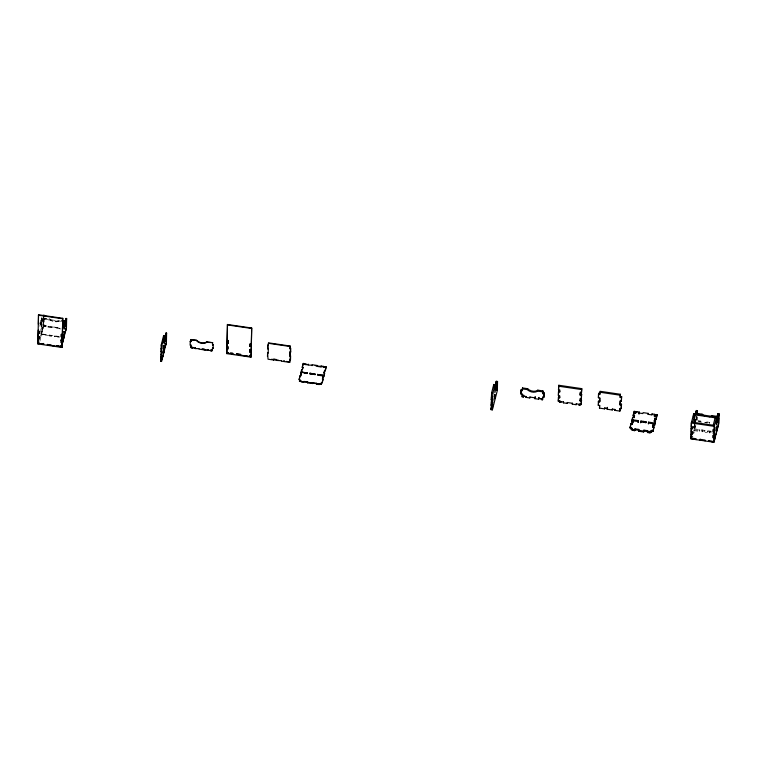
<?xml version="1.0" encoding="UTF-8"?>
<svg xmlns="http://www.w3.org/2000/svg" width="757" height="757" viewBox="0 0 757 757"><rect width="100%" height="100%" fill="white"/><g stroke="black" fill="none" stroke-linecap="round" stroke-linejoin="round"><path stroke-width="0.57" stroke-dasharray="3.79 2.84" d="M41.455 332.162L40.812 332.068L41.001 328.065L41.644 328.16L40.887 328.529L41.001 328.065M40.963 324.564L41.72 324.185L40.963 324.564L41.143 320.561L41.786 320.656L41.029 321.025L41.143 320.561M41.152 325.832L41.304 317.883L41.947 317.978L41.796 325.926L41.152 325.832L42.818 318.517L43.111 317.401L43.745 317.495L41.796 325.926M42.089 329.144L42.714 329.683L42.089 329.144L43.045 325.415L44.313 325.605L44.19 326.513L45.467 326.693L45.59 325.794L48.145 326.163L48.013 327.071L51.836 327.63L51.968 326.721L57.068 327.469L56.936 328.377L60.768 328.935M59.51 336.524L42.165 333.988L42.042 334.897L42.155 334.433M43.149 319.681L43.603 323.769L42.96 323.674L43.035 320.145L43.792 319.766L43.035 320.145M43.045 325.415L60.882 328.462M43.632 317.486L43.556 325.974L60.768 328.491M43.669 325.955L43.821 318.006L49.565 318.839A6.491 4.353 14.4 0 0 59.765 320.334L62.055 320.665M44.19 326.513L44.313 325.605M39.818 341.388L44.143 324.526L44.275 317.571M45.467 326.693L45.59 325.794M61.222 321.28L41.824 318.451L41.398 334.802L47.152 335.2M47.256 335.181L47.142 335.644M49.688 336.013L49.82 335.105L49.688 336.013L54.788 336.761L54.92 335.853L54.788 336.761M51.836 327.63L51.968 326.721M56.936 328.377L57.068 327.469M59.377 337.433L57.352 336.695M57.456 336.666L57.343 337.139M692.769 437.215L692.787 436.335L692.541 437.262M695.276 427.431L695.295 426.541L694.018 426.361L693.999 427.241L695.276 427.431L695.872 425.103L694.595 424.914L693.526 429.105M694.557 424.507L693.724 433.487L695.891 424.213M694.794 423.579L694.443 430.695L699.544 431.433L699.799 429.616L699.544 431.433M696.705 416.123L696.601 421.422L696.847 420.485M696.942 415.186L696.828 421.375L697.367 416.199M700.651 421.933L700.67 421.043L698.115 420.674M702.089 431.812L702.345 429.995L702.089 431.812L707.189 432.55L707.445 430.742L707.189 432.55M704.881 431.253L704.899 430.364M709.574 423.229L709.593 422.349L704.493 421.602M709.744 432.928L710 431.112L709.744 432.928L713.823 433.524M43.31 317.022L43.14 317.609L43.783 317.703M39.714 324.1L41.304 317.883M39.828 326.258L41.947 317.978M43.821 318.006L43.707 318.47L49.442 319.312A6.491 4.353 14.4 0 0 59.642 320.798L61.942 321.138M40.812 332.068L41.569 331.689M40.774 334.272L41.493 331.471L42.127 331.566L41.484 331.916M40.575 337.631L43.679 325.51M48.013 327.071L48.145 326.163M693.535 428.225L694.018 426.361M694.491 428.046L694.727 427.109L693.45 426.92M696.639 419.652L696.875 418.725M700.67 421.043L700.433 421.98L698.73 421.734M707.047 421.98L706.801 422.908L705.108 422.661M709.356 423.286L709.593 422.349M42.818 318.517L43.461 318.612M41.711 318.915L61.099 321.744M42.799 319.407L43.442 319.492M696.033 419.321L697.301 419.501M44.143 324.526L43.499 324.431L40.623 335.673L41.162 335.739L40.537 335.2M698.105 421.554L703.518 422.349M704.474 422.491L707.54 422.936M41.039 326.305L41.673 326.39M694.699 428.878L712.034 431.405M41.521 334.339L59.5 336.969M694.453 429.806L712.015 432.294M693.062 430.09L694.339 430.269"/><path stroke-width="1.14" d="M37.85 343.915L38.522 314.751L62.746 318.29L62.074 347.454L37.85 343.915L38.228 330.061M38.342 324.176L38.522 314.751M38.493 343.564L38.512 342.684L39.146 342.779L39.137 343.659L38.607 343.546M38.626 336.95L38.579 339.155L39.222 339.25L39.383 336.572L38.739 336.477L39.26 337.035M43.594 344.312L41.058 343.498L43.594 344.312L43.726 343.404M58.904 346.11L56.359 345.731L59.027 345.637M60.948 345.476L60.806 346.829L62.197 346.99M61.696 339.836L61.052 339.742L60.891 342.41L61.535 342.505L61.809 334.092L61.639 336.77L61.005 336.676L61.052 334.471L61.686 334.556M61.582 345.57L61.449 346.924L66.455 327.79L66.635 318.517L65.991 318.423C64.667 321.422 66.597 321.649 66.635 318.517M62.074 347.454L62.746 318.29M62.888 340.887L61.923 345.06L62.878 341.331L62.254 340.792M62.576 325.226L63.626 321.148L64.26 321.242L64.108 329.191L66.058 320.75M64.44 334.831L63.474 338.994L64.43 335.266L63.806 334.736M64.023 326.948L65.424 320.665M65.348 323.4L65.499 321.167L62.055 320.665M65.925 321.905L65.991 318.423M65.991 328.775L65.026 332.938L65.982 329.21L65.357 328.68M160.777 361.43L161.534 361.061L160.777 361.43L161.203 345.069L163.588 335.748L164.231 335.843L164.07 343.792L166.029 335.36L165.386 335.266L163.985 341.558M162.216 355.402L162.85 355.932L161.894 359.66L161.25 359.566L161.743 357.266M161.411 361.524L161.62 356.642L160.863 357.02L161.62 356.642M161.496 357.115L161.733 350.907L160.976 351.276L161.733 350.907M161.61 351.371L161.837 345.164L164.231 335.843M161.752 358.033L160.891 361.411L161.534 361.061M161.894 359.66L162.859 355.487M163.238 348.286L163.285 345.93L163.919 346.025L163.73 350.018L163.919 346.025M163.55 338.019L163.588 335.748M164.411 349.431L163.446 353.604L164.401 349.876L163.767 349.337M164.354 347.454L164.998 347.548L165.963 343.375L165.319 343.281M165.915 335.342L165.963 333.033L166.597 333.118L166.417 342.391L161.525 361.496M164.998 347.548L165.963 343.375M192.609 348.192L192.732 347.283L192.609 348.192L190.707 347.472L190.745 345.268L190.111 345.173L190.3 341.17L190.934 341.265L190.177 341.644L190.3 341.17M190.811 341.729L190.972 339.505L196.706 340.338A6.491 4.353 14.4 0 0 206.907 341.833L212.641 342.666L212.49 344.899L213.247 344.53L212.49 344.899M190.934 341.265L190.972 339.505M195.155 348.57L195.287 347.662L195.155 348.57L199.1 348.655M198.987 349.128L207.91 350.425L208.033 349.516L207.91 350.425M211.742 350.548L212.499 350.169L211.865 350.084L211.733 350.983L207.92 349.989M212.376 350.642L212.547 347.965L213.181 348.059L212.424 348.428L212.547 347.965M213.058 348.523L213.247 344.53M226.797 353.633L227.469 324.469L251.693 328.008L251.144 356.708L251.021 357.172L226.797 353.633L227.469 324.469M227.639 343.129L227.8 340.451L228.434 340.546L228.396 342.751L227.639 343.129L227.8 340.451M228.273 343.224L228.434 340.546M227.564 352.819L227.441 353.282L227.46 352.402L228.094 352.932M232.55 353.585L232.673 353.122L230.005 353.216L233.837 354.172M245.296 355.894L247.842 356.263M249.838 352.128L250.009 349.45L250.643 349.545L250.595 351.75L249.838 352.128L250.009 349.45M249.952 346.384L249.999 344.18L250.633 344.274L250.586 346.479L249.952 346.384L250.113 343.716M241.918 355.355L250.397 356.632L250.416 355.752L249.772 355.658L249.763 356.538L249.895 355.194L249.763 356.102M250.482 352.223L250.643 349.545M250.397 356.632L250.529 355.288L250.416 355.752M250.586 346.479L250.756 343.81M251.021 357.172L251.693 328.008M281.547 360.701L276.333 360.427L276.456 359.518L273.911 359.14L273.779 360.048L268.044 359.215L267.524 352.942L268.281 352.563L267.524 352.942M267.789 344.965L268.233 349.062L267.6 348.968L267.666 345.438L268.423 345.06M267.647 352.469L267.458 356.471M268.158 353.036L268.357 348.589M290.556 352.317L290.669 351.854L289.912 352.223L290.556 352.317L290.149 346.025L268.47 342.855L268.309 345.523L267.666 345.438M273.779 360.048L273.911 359.14M276.333 360.427L276.456 359.518M281.434 361.165L289.723 362.376L289.893 359.263L290.527 359.357L289.77 359.726L289.893 359.263M289.723 362.376L289.77 359.726M290.404 359.821L289.912 352.223M289.978 348.693L290.149 346.025M289.836 356.197L290.035 351.759M290.527 359.357L290.593 355.828L289.959 355.733M290.669 351.854L290.735 348.324L290.101 348.229M321.479 382.976L322.132 382.626L321.488 382.531L321.129 384.376L299.45 381.206L299.81 379.806L299.176 379.276L300.132 375.548L300.766 376.078L301.683 369.482L302.317 370.022L302.914 367.694L302.28 367.154L303.235 363.426L304.513 363.615L304.38 364.524L304.503 364.06M299.45 381.206L299.81 379.371L299.176 379.276M300.132 375.548L299.166 379.711M301.362 373.75L300.728 373.22M312.84 383.165L307.616 382.881L307.749 381.973L303.917 381.414L303.794 382.323L301.239 381.954L301.371 381.045L299.46 380.762M301.683 369.482L300.718 373.655M302.242 372.472L302.365 371.999L307.456 373.192L302.242 372.472L302.365 371.999M302.914 367.694L302.28 367.154M303.235 363.426L302.27 367.599M305.79 363.805L305.658 364.704L308.326 364.619L304.39 364.079L304.513 363.615M307.342 373.21L307.465 372.747M307.616 382.881L307.749 381.973M311.922 374.327L309.887 374.024L310.01 373.125L315.101 374.308M312.035 365.64L312.158 364.732L317.259 365.48L317.136 366.388L320.003 366.804M312.717 383.629L312.849 382.72L316.672 383.279L316.54 384.187L319.094 384.556L319.217 383.657L321.129 384.376M314.988 374.772L315.111 373.863M316.54 384.187L316.672 383.279M317.656 374.677L322.766 374.98L322.633 375.888L319.577 375.444M319.094 384.556L319.217 383.657M321.091 366.038L320.959 366.946L321.091 366.038L323.636 366.407L323.513 367.315L326.191 366.785L325.226 370.949L324.592 370.419L325.226 370.949M323.04 376.475L322.435 379.248L323.04 376.475L323.684 376.57L323.031 376.92M322.444 378.803L323.078 379.342L322.122 383.07M323.513 367.315L323.636 366.407M324.592 370.419L323.987 373.192L324.583 370.854M323.996 372.747L324.63 373.277L323.674 377.014M324.781 367.505L324.914 366.596M491.075 409.688L491.397 404.342L491.161 405.269L492.438 405.459L492.675 404.522L492.353 409.868L491.075 409.688L491.567 406.935M491.161 405.269L491.511 398.598L491.274 399.535L492.542 399.715L492.788 398.788L492.438 405.459M491.274 399.535L491.624 392.855L493.772 384.471L495.04 384.66L495.002 386.865M492.542 399.715L492.892 393.044L495.04 384.66M493.772 384.471L493.488 387.612M494.766 387.792L494.889 392.599L496.961 383.704L495.684 383.515L494.624 388.473M496.195 384.594L496.261 381.282L497.538 381.471L497.368 390.3L492.353 409.868M523.428 397.009L523.683 395.192L523.428 397.009L522.15 396.819L522.198 394.17L520.93 393.981L521.232 389.524L522.51 389.704L522.273 390.64L520.996 390.451M521.232 389.524L520.93 393.981M522.273 390.64L522.538 387.944L527.638 388.682A6.491 4.353 14.4 0 0 537.839 390.177L542.939 390.924L542.674 393.621L543.942 393.801L543.876 397.34L542.599 397.151L542.551 399.8L541.274 399.611L541.293 398.731L538.747 398.362L538.984 397.425L538.729 399.242L534.906 398.684L535.161 396.867L534.906 398.684M522.425 394.123L522.15 396.819M522.51 389.704L522.538 387.944M530.042 397.009L529.805 397.936L525.973 397.378L525.992 396.498L523.447 396.119M529.805 397.936L529.815 397.056L534.915 397.794M538.729 399.242L538.747 398.362M542.674 393.621L542.939 390.924M542.826 397.103L542.551 399.8M542.911 392.684L544.188 392.874L543.876 397.34M561.051 401.532L560.814 402.469L558.278 401.21L558.581 396.744L559.858 396.933L559.622 397.87L558.344 397.68M559.622 397.87L559.66 395.656L558.392 395.476L558.458 391.937L558.694 391.009L559.972 391.199M558.458 391.937L559.735 392.126L559.773 389.921L558.496 389.732L558.808 385.266L581.755 388.625L581.452 393.082L580.174 392.902L580.136 395.107L581.404 395.296L581.338 398.825L580.061 398.636L580.023 400.85L581.3 401.03L581.234 404.56L579.957 404.38L580.193 403.443L579.938 405.26L578.66 405.071L578.679 404.191L576.134 403.822L576.115 404.702L572.292 404.143L572.301 403.263L567.201 402.516L567.192 403.396L563.359 402.838L563.378 401.958L560.833 401.579L560.814 402.469M558.581 396.744L558.278 401.21M558.694 391.009L558.392 395.476M558.808 385.266L558.496 389.732M579.938 405.26L579.957 404.38M580.136 395.107L580.411 391.965M581.452 393.082L581.755 388.625M580.023 400.85L580.259 399.914L581.537 400.103L581.234 404.56M580.373 394.17L581.65 394.359L581.338 398.825M604.834 407.928L604.597 408.865L599.497 408.118L599.544 405.468L598.276 405.279L598.342 401.749L598.579 400.822L599.856 401.002L599.62 401.939L598.342 401.749M599.62 401.939L599.695 397.964L598.418 397.775L598.484 394.246L598.721 393.318L599.998 393.498L599.762 394.435L598.484 394.246M598.721 393.318L598.418 397.775M599.762 394.435L600.046 391.293L620.447 394.274L620.163 397.416L621.44 397.595L621.374 401.134L620.097 400.945L620.021 404.919L621.289 405.109L621.223 408.638L619.955 408.449L619.898 411.098L614.798 410.351L614.816 409.471L612.262 409.102L612.252 409.982L607.152 409.234L607.407 407.417L607.152 409.234M599.771 405.421L599.497 408.118M599.856 401.002L599.913 398.021M604.597 408.865L604.616 407.985L607.161 408.354M620.163 397.416L620.447 394.274M620.172 408.402L619.898 411.098M620.021 404.919L620.314 401.002M620.257 403.983L621.535 404.172L621.223 408.638M620.399 396.479L621.677 396.668L621.374 401.134M630.117 427.175L632.436 428.481L632.18 430.298L634.726 430.667L634.745 429.787L631.139 429.181L631.376 428.244L630.108 428.065L630.117 427.175L631.073 423.447L632.35 423.636L632.332 424.516L632.947 421.308L631.679 421.119L632.625 417.391L633.902 417.58L634.498 415.243L633.231 415.063L634.177 411.335L635.454 411.515L635.199 413.331L635.454 411.515M631.073 423.447L630.108 428.065M631.139 429.181L631.158 428.301M631.376 428.244L631.395 427.364M632.928 422.188L631.66 421.999L631.679 421.119M632.436 428.481L632.18 430.298M632.615 418.271L632.625 417.391M634.082 417.684L634.48 416.132L633.212 415.943L633.231 415.063M638.406 420.655L638.151 422.472L638.406 420.655L633.306 419.908L633.051 421.725M634.167 412.215L634.177 411.335M634.48 416.132L634.498 415.243M634.726 430.667L634.981 428.859L638.813 429.418L638.548 431.225L643.658 431.973L643.914 430.156L647.737 430.714L647.481 432.531L650.026 432.909L650.282 431.093L651.559 431.272L651.54 432.162L650.263 431.973M636.713 412.584L636.732 411.704L639.277 412.082L639.022 413.89L639.277 412.082M638.548 431.225L638.813 429.418M640.961 421.024L640.715 421.961L646.043 422.652L646.062 421.772L640.961 421.024L640.706 422.841M643.488 422.283L643.507 421.394M643.658 431.973L643.914 430.156M647.481 432.531L647.737 430.714M648.191 414.268L648.21 413.379L643.109 412.641L642.863 413.568L639.04 413.01M648.607 422.141L648.371 423.078L653.688 423.769L653.452 424.705L653.707 422.889L648.607 422.141L648.352 423.958M650.026 432.909L650.282 431.093M651.777 431.225L651.796 430.345L653.073 430.534L653.054 431.414L651.777 431.225L651.54 432.162M652.014 414.827L652.032 413.937L654.578 414.316L654.322 416.132L654.578 414.316M653.348 424.289L652.733 427.497L653.348 424.289L654.625 424.469L654.606 425.358L653.329 425.169M652.752 426.617L654.029 426.806L653.054 431.414M654.9 418.224L654.285 421.441L654.9 418.224L656.177 418.413L656.158 419.293L654.89 419.113M655.855 414.495L655.6 416.312L655.855 414.495L657.133 414.685L656.158 419.293M654.303 420.561L655.581 420.741L654.606 425.358M717.305 415.896L717.873 413.653L719.15 413.842L718.98 422.671L713.965 442.249L691.018 438.89L691.321 423.002L693.705 413.682L716.661 417.031L716.51 424.98L718.573 416.076L717.305 415.896L716.311 423.702L716.548 422.775M691.51 436.146L691.018 438.89M692.286 439.079L692.305 438.199L691.027 438.01L691.34 433.543L691.103 434.48L692.371 434.669L692.655 431.528M693.705 413.682L693.431 416.814M694.595 422.52L694.746 414.798L715.147 417.779M695.323 414.732L695.626 412.726L696.96 413.095L697.471 410.673L696.194 410.493L695.626 412.726M696.118 439.637L696.128 438.757L693.582 438.379L693.563 439.268L693.8 438.331M697.405 413.984L697.471 410.673M705.041 440.943L705.06 440.063L699.96 439.315L699.941 440.195L700.178 439.268M711.419 441.87L711.429 440.99L708.883 440.621L708.864 441.501L709.101 440.565M712.687 442.06L712.706 441.18L713.983 441.359L714.22 440.432L714.286 436.903L714.05 437.83L712.772 437.641L712.82 435.436L714.097 435.625L714.4 431.159L714.163 432.096L712.886 431.906L712.933 429.702L714.201 429.881L714.513 425.425L691.557 422.065L691.255 426.532L692.532 426.721L692.485 428.926L691.207 428.736L691.453 427.809L691.141 432.275L692.418 432.455M713.965 442.249L714.267 426.352L716.661 417.031M714.447 440.385L715.412 435.767L715.403 436.657M715.999 434.319L716.964 429.711L716.955 430.591M717.551 428.263L718.516 423.655L718.507 424.535M717.816 416.965L717.873 413.653M165.963 333.033L165.386 335.266M166.597 333.118L166.029 335.36M496.261 381.282L495.684 383.515M497.538 381.471L496.961 383.704M719.15 413.842L718.573 416.076M43.442 316.095L43.679 315.167L44.313 315.262L44.076 316.189M62.405 328.491L64.26 321.242M63.976 324.384L64.099 323.911L63.91 327.913L64.033 327.45M63.834 331.888L63.957 331.424L63.768 335.417L63.891 334.954M163.285 345.93L163.805 346.488M165.953 338.105L166.067 337.631L165.887 341.634L166.001 341.17M161.25 359.566L161.97 356.774M163.048 352.573L163.521 350.709M164.6 346.517L165.073 344.653M163.19 352.412L164.051 349.043M190.745 345.268L190.868 344.795L190.707 347.472M191.332 348.002L191.464 347.103L192.732 347.728M190.849 339.969L196.706 340.338M204.087 349.866L206.112 349.687M196.583 340.801A6.491 4.353 14.4 0 0 206.784 342.296L206.907 341.833M210.455 350.803L210.588 349.895L211.856 350.519M212.641 342.666L206.784 342.296M211.733 350.983L211.865 350.084M283.989 361.098L284.112 360.635L283.979 361.543M300.766 375.642L301.362 373.305M302.317 369.577L302.914 367.249M308.336 364.174L308.213 365.082L312.045 365.196M310.01 373.125L309.897 373.589L314.997 374.337M317.259 365.48L317.145 365.943L320.968 366.502M317.666 374.242L317.533 375.15L322.756 375.425L322.633 375.888M321.129 383.931L321.488 382.531M322.132 382.626L323.088 378.897M323.684 376.57L324.639 372.841M325.236 370.514L326.191 366.785M522.302 388.871L527.402 389.618L527.638 388.682M525.973 397.378L526.219 396.441M527.402 389.618A6.491 4.353 14.4 0 0 537.602 391.104L537.839 390.177M541.274 399.611L541.52 398.684M543.942 393.801L544.188 392.874M559.555 401.399L559.792 400.462L559.537 402.279M563.359 402.838L563.596 401.91M567.192 403.396L567.428 402.469M572.292 404.143L572.529 403.207M576.115 404.702L576.351 403.774M581.404 395.296L581.65 394.359M581.3 401.03L581.537 400.103M598.276 405.279L598.513 404.352M612.252 409.982L612.489 409.045M614.798 410.351L615.034 409.423M621.44 397.595L621.677 396.668M621.289 405.109L621.535 404.172M631.66 421.999L632.369 419.208M633.212 415.943L633.921 413.152M632.35 423.636L632.947 421.308M633.306 419.908L633.07 420.835L638.388 421.535M636.732 411.704L636.495 412.641L635.218 412.451M634.745 429.787L634.981 428.859M645.816 422.699L646.062 421.772M648.21 413.379L647.964 414.316L651.796 414.874L652.032 413.937M651.559 431.272L651.796 430.345M653.073 430.534L654.029 426.806M654.625 424.469L655.581 420.741M656.177 418.413L657.133 414.685M692.835 422.255L694.983 413.861L694.699 417.003M694.633 420.532L694.869 419.605L694.831 421.81L695.333 419.842M696.904 412.915L696.61 414.032L695.342 413.842M702.08 414.164L701.843 415.101L696.743 414.353L696.979 413.426L702.08 414.164A6.491 4.353 14.4 0 0 704.303 415.801M717.381 416.407L712.28 415.659L712.044 416.587L717.144 417.334M713.236 425.235L715.384 416.842M227.346 324.933L251.579 328.472M268.347 343.318L290.026 346.488M558.562 386.202L581.518 389.552M599.799 392.221L620.201 395.201M227.677 340.924L228.321 341.01M227.762 342.666L228.396 342.751M250.075 345.921L250.709 346.015M38.399 315.224L62.632 318.763M65.755 319.359L66.389 319.454M165.726 333.96L166.36 334.055M496.024 382.209L497.292 382.399M695.957 411.42L697.235 411.609M717.636 414.59L718.913 414.779M65.708 319.539L66.342 319.634M165.669 334.149L166.313 334.244M495.977 382.399L497.245 382.588M695.91 411.609L697.188 411.799M717.589 414.779L718.866 414.959M61.942 321.138L65.376 321.64M65.13 321.782L65.774 321.876M165.102 336.382L165.736 336.477M495.4 384.641L496.677 384.821M717.011 417.012L718.289 417.202M537.602 391.104L542.703 391.852M65.121 322.662L65.755 322.756M165.083 337.262L165.726 337.357M495.381 385.521L496.658 385.71M717.002 417.892L718.27 418.082M249.886 349.923L250.52 350.008M249.961 351.664L250.595 351.75M202.176 348.665L204.21 348.958M237.518 353.831L240.575 354.276M65.348 329.115L65.982 329.21M165.31 343.725L165.953 343.82M226.93 352.724L228.198 352.913M230.961 353.311L232.664 353.557M236.487 354.125L240.565 354.721M249.876 356.074L250.52 356.168M271.602 359.253L273.902 359.584M276.447 359.954L278.491 360.256M286.392 361.411L288.691 361.742M315.215 365.622L317.249 365.915M321.082 366.473L323.627 366.852M192.619 347.756L195.164 348.125M273.788 359.613L276.343 359.982M323.513 366.871L324.791 367.06M654.341 415.243L655.619 415.432M226.92 353.169L229.229 353.5M491.624 392.855L492.892 393.044M161.203 345.069L161.837 345.164M691.321 423.002L714.267 426.352M164.364 347.009L165.007 347.103M491.548 396.394L492.826 396.573M161.137 348.608L161.771 348.693M161.014 349.072L161.648 349.166M491.312 397.321L492.589 397.51M63.796 335.181L64.43 335.266M163.758 349.781L164.401 349.876M491.473 400.368L492.75 400.548M304.276 373.21L306.311 373.504M162.812 353.065L163.455 353.159M491.444 402.128L492.722 402.317M161.023 354.342L161.657 354.437M60.939 340.205L61.572 340.3M160.9 354.806L161.544 354.901M491.208 403.065L492.476 403.244M62.244 341.237L62.878 341.331M162.206 355.837L162.85 355.932M161.26 359.13L161.903 359.215M491.331 407.872L492.608 408.051M160.91 360.086L161.553 360.181M60.825 345.949L61.468 346.034M160.796 360.55L161.43 360.644M491.094 408.799L492.372 408.988M634.962 429.739L643.668 431.093M643.895 431.045L650.045 432.02M37.973 343.451L39.241 343.64M47.227 344.804L49.508 345.135M52.933 345.637L55.214 345.968M57.494 346.299L59.784 346.64M712.28 415.659A6.491 4.353 14.4 0 1 709.091 416.757M38.73 331.206L38.692 333.411L39.326 333.506L39.373 331.301L38.73 331.206M47.426 344.435L52.526 345.618L47.426 344.435M65.982 323.494L65.916 327.024L66.105 323.031L65.982 323.494M163.947 338.985L163.881 342.514L164.061 338.521L163.947 338.985M227.573 346.659L227.526 348.863L228.169 348.958L228.207 346.753L227.573 346.659M236.383 354.144L241.474 355.336L236.383 354.144M494.614 395.305L494.548 398.835L494.86 394.369L494.614 395.305M496.772 386.912L496.696 390.442L497.008 385.985L496.772 386.912M716.236 427.677L716.169 431.206L716.472 426.74L716.236 427.677M718.384 419.283L718.317 422.822L718.62 418.356L718.384 419.283"/></g></svg>
